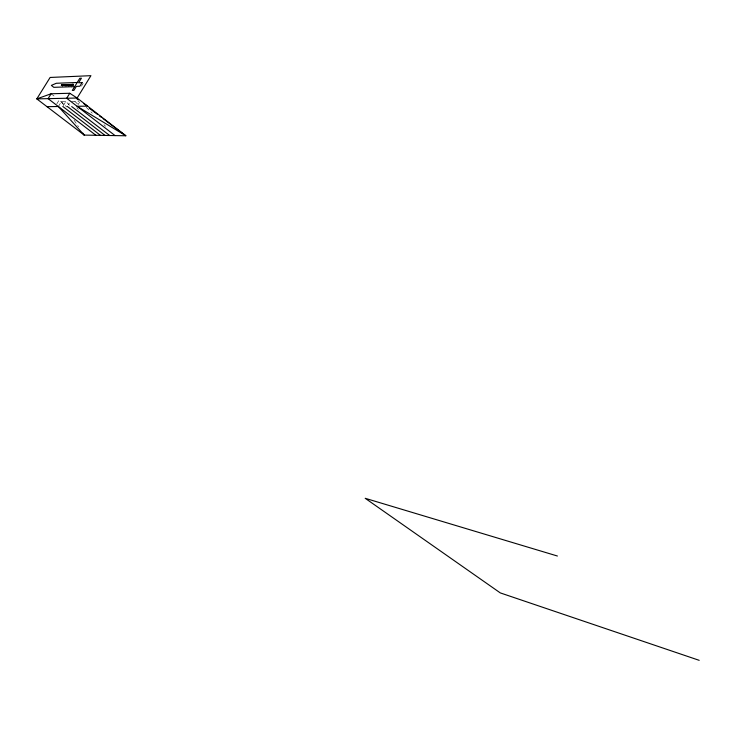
<?xml version="1.0" encoding="UTF-8"?>
<svg xmlns="http://www.w3.org/2000/svg" width="736" height="736" viewBox="0 0 736 736"><rect width="100%" height="100%" fill="white"/><g stroke="black" fill="none" stroke-linecap="round" stroke-linejoin="round"><path stroke-width="0.55" stroke-dasharray="3.68 2.76" d="M68.098 85.569L68.577 84.622M61.272 84.769L61.548 85.615L61.971 84.658M71.088 83.987L70.435 85.762L71.696 84.346L71.088 83.987L68.844 86.728M60.978 85.266L61.493 84.677M66.461 85.532L66.856 84.64M68.338 85.569L68.798 84.668M66.7 85.56L67.344 84.622M62.201 84.649L61.594 85.624M67.62 85.928L68.282 84.806L67.464 85.422M69.258 85.873L69.92 84.75L68.917 85.689M66.387 85.339L66.571 84.64M65.532 85.468L65.164 84.484L64.851 85.422M62.137 85.578L62.716 84.686M71.806 84.64C72.036 83.131 73.692 84.787 72.174 85.588M72.312 85.036L73.002 84.428M70.306 85.836C70.463 83.665 72.248 85.578 70.343 86.241M71.484 87.207L72.505 84.98L73.02 85.413M69.865 85.302L70.61 84.511L68.982 84.254M70.104 84.116L68.678 85.652M71.392 85.744L72.487 84.005M72.542 85.164L73.103 83.978L72.008 85.284M73.048 85.56L73.609 84.373L72.514 85.68M62.026 84.778L61.309 85.523M63.388 84.64L62.753 85.68M81.438 86.149L83.113 83.444M78.108 104.613L79.635 102.129M62.266 86.876C63.471 84.668 65.688 83.987 62.845 85.569M65.007 86.784L66.378 84.594L67.841 84.916M67.105 85.532L67.684 84.603M66.626 86.728L67.988 84.566M56.792 103.868L59.211 99.967L66.764 106.886M68.264 86.673L69.626 84.502L70.61 84.511M58.365 106.518L61.382 101.642L68.098 101.522M63.324 105.644L65.844 101.559L70.674 106.278M68.328 104.76L69.34 103.123M63.866 85.505L64.225 84.999M68.227 85.358L68.954 84.622M67.197 85.422L67.988 84.631M63.103 85.578L63.894 84.925L63.48 85.606M62.229 85.56L61.934 84.557M68.678 85.569L69.055 84.401L69.561 84.796M73.103 84.944L73.554 83.968M63.894 85.44L64.639 84.576M61.548 85.615L62.44 84.953M72.79 85.689L73.6 84.64M63.572 85.008C62.036 84.704 63.305 85.339 62.045 84.842M64.299 85.569L64.621 85.201A1.665 0.57 -52.8 0 1 65.099 84.796A1.812 0.616 -52.8 0 1 65.384 84.64M64.667 85.477L65.67 84.879M70.518 84.631L70.003 84.235M72.901 84.557L72.395 84.162M73.03 83.978L73.609 84.373M71.484 101.458L79.092 101.32M69.313 84.309L69.892 84.824M51.134 93.757L55.623 97.207M66.12 84.502L66.599 84.98M64.75 84.493L65.256 84.888M64.004 84.456L64.51 84.842M63.802 84.53L64.308 84.925M63.388 84.539L63.894 85.026M62.9 84.769L63.489 85.072M61.539 84.447L62.063 84.852M72.809 84.576L71.926 84.051L72.652 84.714M69.81 84.318L70.316 84.714L69.727 84.392M68.89 84.557L69.478 84.861M68.089 84.447L68.595 84.842M67.749 84.484L68.255 84.879M67.418 84.456L67.924 84.852M74.897 101.393L78.136 104.567M76.811 107.796L78.421 109.379M86.259 107.309L92.285 113.224M103.932 124.669L105.542 126.233M61.382 101.642L63.922 105.358M74.078 120.226L78.522 126.73M65.412 84.778A2.024 0.69 -52.8 0 1 65.081 85.56M65.835 84.622A1.831 0.626 -52.8 0 1 65.955 84.888A1.73 0.589 -52.8 0 1 65.918 85.174A2.024 0.69 -52.8 0 1 65.798 85.542"/><path stroke-width="1.1" d="M71.705 106.573L109.71 135.507M69.773 93.27L51.134 93.757L36.8 98.891L77.133 98.026L90.924 75.67L50.122 77.455L36.8 98.891L84.235 135.093L125.838 135.774L77.133 98.026L69.773 93.27L66.691 98.256L115.074 135.599M51.134 93.757L48.098 98.652L95.901 135.286M77.216 82.487L56.313 83.269L51.354 85.394L53.792 87.326L74.658 86.636M46.984 106.665L58.365 106.518L84.235 135.093L82.966 133.234M557.41 556.02L365.194 498.3L500.287 592.903L699.2 660.33M83.867 103.721L87.593 106.14L77.087 106.278L125.838 135.774L102.994 118.542M89.286 108.201L97.511 114.402M99.332 115.782L101.163 117.162M67.307 106.398L105.064 135.433M62.818 106.462L100.464 135.36M76.691 98.624L78.421 99.967M82.092 82.644L79.856 86.259L76.378 86.37L73.894 90.39L72.303 90.436L79.819 78.274L81.42 78.209L78.596 82.772L82.092 82.644"/></g></svg>
